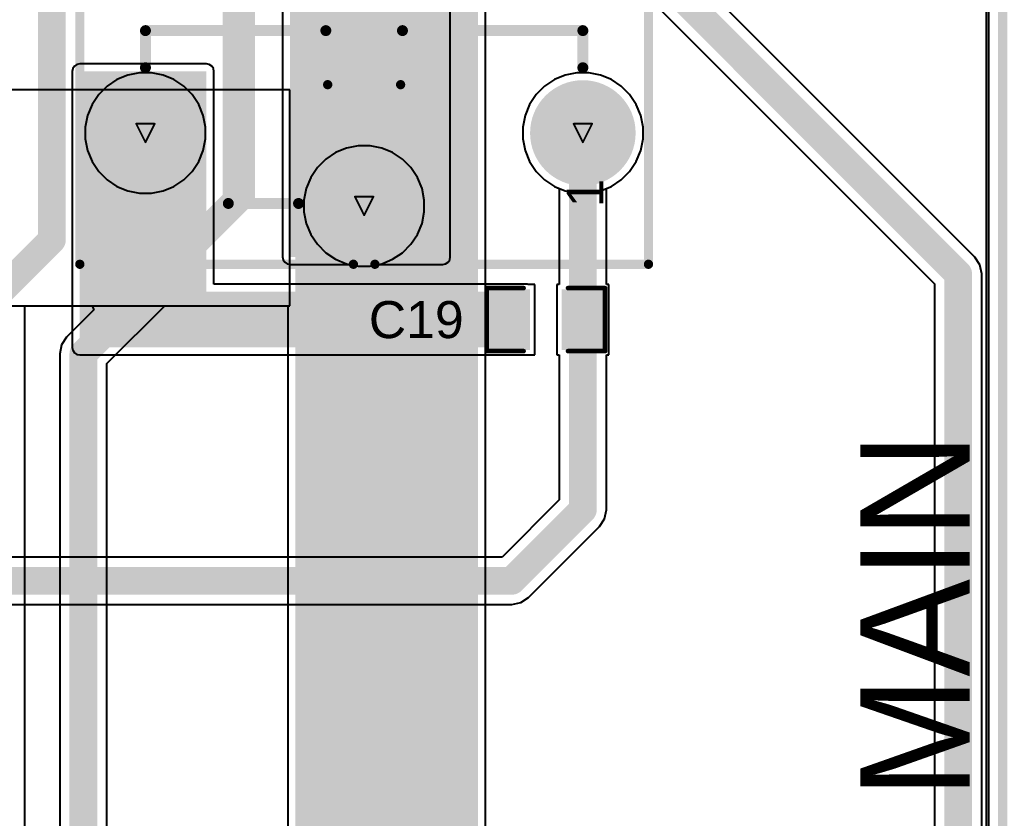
# Model space of a CAD drawing. Header units: inches. Extents: x -7 to 5163, y -3 to 5149.
# Drawn here: x 170.04 to 197.13, y 113.91 to 135.81 of the extents above; entities that cross this region are included whole.
import ezdxf

# ---------------------------------------------------------------- set-up
doc = ezdxf.new("R2010")
doc.units = ezdxf.units.IN
for name, color, linetype in [('Board Outline', 216, 'Continuous'), ('Bottom Layer', 5, 'Continuous'), ('Bottom Solder', 6, 'Continuous'), ('Drill Drawing', 1, 'Continuous'), ('GND', 76, 'Continuous'), ('Multi-Layer', 9, 'Continuous'), ('Pad Holes', 156, 'Continuous'), ('PWR', 16, 'Continuous'), ('Top Layer', 1, 'Continuous'), ('Top Overlay', 2, 'Continuous'), ('Top Paste', 8, 'Continuous'), ('Top Solder', 216, 'Continuous')]:
    doc.layers.add(name, color=color, linetype=linetype)
doc.styles.add('Arial', font='', dxfattribs={"height": 0.2})
doc.styles.add('High Tower Text', font='', dxfattribs={"height": 0.2})
doc.styles.get('Arial').set_extended_font_data('Arial')
doc.styles.get('High Tower Text').set_extended_font_data('High Tower Text')

# ---------------------------------------------------------------- blocks, each defined once
blk = doc.blocks.new('SRD_05VDC_SL_C_10')
at = {"layer": 'Bottom Layer'}
h = blk.add_hatch(color=5, dxfattribs=at)
edge = h.paths.add_edge_path()
edge.add_arc((-5.1, 6), 1.397, 0, 360)
h = blk.add_hatch(color=5, dxfattribs=at)
edge = h.paths.add_edge_path()
edge.add_arc((7.1, 5.999), 1.397, 0, 360)
h = blk.add_hatch(color=5, dxfattribs=at)
edge = h.paths.add_edge_path()
edge.add_arc((-7.1, 0), 1.397, 0, 360)
h = blk.add_hatch(color=5, dxfattribs=at)
edge = h.paths.add_edge_path()
edge.add_arc((-5.1, -6), 1.397, 0, 360)
h = blk.add_hatch(color=5, dxfattribs=at)
edge = h.paths.add_edge_path()
edge.add_arc((7.1, -5.999), 1.397, 0, 360)
at = {"layer": 'Bottom Solder'}
h = blk.add_hatch(color=6, dxfattribs=at)
edge = h.paths.add_edge_path()
edge.add_arc((-5.1, 6), 1.448, 0, 360)
h = blk.add_hatch(color=6, dxfattribs=at)
edge = h.paths.add_edge_path()
edge.add_arc((7.1, 5.999), 1.448, 0, 360)
h = blk.add_hatch(color=6, dxfattribs=at)
edge = h.paths.add_edge_path()
edge.add_arc((-7.1, 0), 1.448, 0, 360)
h = blk.add_hatch(color=6, dxfattribs=at)
edge = h.paths.add_edge_path()
edge.add_arc((-5.1, -6), 1.448, 0, 360)
h = blk.add_hatch(color=6, dxfattribs=at)
edge = h.paths.add_edge_path()
edge.add_arc((7.1, -5.999), 1.448, 0, 360)
at = {"layer": 'GND'}
h = blk.add_hatch(color=76, dxfattribs=at)
edge = h.paths.add_edge_path()
edge.add_arc((-5.1, 6), 1.397, 0, 360)
h = blk.add_hatch(color=76, dxfattribs=at)
edge = h.paths.add_edge_path()
edge.add_arc((7.1, 5.999), 1.397, 0, 360)
h = blk.add_hatch(color=76, dxfattribs=at)
edge = h.paths.add_edge_path()
edge.add_arc((-7.1, 0), 1.397, 0, 360)
h = blk.add_hatch(color=76, dxfattribs=at)
edge = h.paths.add_edge_path()
edge.add_arc((-5.1, -6), 1.397, 0, 360)
h = blk.add_hatch(color=76, dxfattribs=at)
edge = h.paths.add_edge_path()
edge.add_arc((7.1, -5.999), 1.397, 0, 360)
at = {"layer": 'Multi-Layer'}
h = blk.add_hatch(color=9, dxfattribs=at)
edge = h.paths.add_edge_path()
edge.add_arc((-5.1, 6), 1.397, 0, 360)
h = blk.add_hatch(color=9, dxfattribs=at)
edge = h.paths.add_edge_path()
edge.add_arc((7.1, 5.999), 1.397, 0, 360)
h = blk.add_hatch(color=9, dxfattribs=at)
edge = h.paths.add_edge_path()
edge.add_arc((-7.1, 0), 1.397, 0, 360)
h = blk.add_hatch(color=9, dxfattribs=at)
edge = h.paths.add_edge_path()
edge.add_arc((-5.1, -6), 1.397, 0, 360)
h = blk.add_hatch(color=9, dxfattribs=at)
edge = h.paths.add_edge_path()
edge.add_arc((7.1, -5.999), 1.397, 0, 360)
at = {"layer": 'Pad Holes'}
h = blk.add_hatch(color=7, dxfattribs=at)
edge = h.paths.add_edge_path()
edge.add_arc((-5.1, 6), 0.762, 0, 360)
h = blk.add_hatch(color=7, dxfattribs=at)
edge = h.paths.add_edge_path()
edge.add_arc((7.1, 5.999), 0.762, 0, 360)
h = blk.add_hatch(color=7, dxfattribs=at)
edge = h.paths.add_edge_path()
edge.add_arc((-7.1, 0), 0.762, 0, 360)
h = blk.add_hatch(color=7, dxfattribs=at)
edge = h.paths.add_edge_path()
edge.add_arc((-5.1, -6), 0.762, 0, 360)
h = blk.add_hatch(color=7, dxfattribs=at)
edge = h.paths.add_edge_path()
edge.add_arc((7.1, -5.999), 0.762, 0, 360)
at = {"layer": 'PWR'}
h = blk.add_hatch(color=16, dxfattribs=at)
edge = h.paths.add_edge_path()
edge.add_arc((-5.1, 6), 1.397, 0, 360)
h = blk.add_hatch(color=16, dxfattribs=at)
edge = h.paths.add_edge_path()
edge.add_arc((7.1, 5.999), 1.397, 0, 360)
h = blk.add_hatch(color=16, dxfattribs=at)
edge = h.paths.add_edge_path()
edge.add_arc((-7.1, 0), 1.397, 0, 360)
h = blk.add_hatch(color=16, dxfattribs=at)
edge = h.paths.add_edge_path()
edge.add_arc((-5.1, -6), 1.397, 0, 360)
h = blk.add_hatch(color=16, dxfattribs=at)
edge = h.paths.add_edge_path()
edge.add_arc((7.1, -5.999), 1.397, 0, 360)
at = {"layer": 'Top Layer'}
h = blk.add_hatch(color=1, dxfattribs=at)
edge = h.paths.add_edge_path()
edge.add_arc((-5.1, 6), 1.397, 0, 360)
h = blk.add_hatch(color=1, dxfattribs=at)
edge = h.paths.add_edge_path()
edge.add_arc((7.1, 5.999), 1.397, 0, 360)
h = blk.add_hatch(color=1, dxfattribs=at)
edge = h.paths.add_edge_path()
edge.add_arc((-7.1, 0), 1.397, 0, 360)
h = blk.add_hatch(color=1, dxfattribs=at)
edge = h.paths.add_edge_path()
edge.add_arc((-5.1, -6), 1.397, 0, 360)
h = blk.add_hatch(color=1, dxfattribs=at)
edge = h.paths.add_edge_path()
edge.add_arc((7.1, -5.999), 1.397, 0, 360)
at = {"layer": 'Top Solder'}
h = blk.add_hatch(color=216, dxfattribs=at)
edge = h.paths.add_edge_path()
edge.add_arc((-5.1, 6), 1.448, 0, 360)
h = blk.add_hatch(color=216, dxfattribs=at)
edge = h.paths.add_edge_path()
edge.add_arc((7.1, 5.999), 1.448, 0, 360)
h = blk.add_hatch(color=216, dxfattribs=at)
edge = h.paths.add_edge_path()
edge.add_arc((-7.1, 0), 1.448, 0, 360)
h = blk.add_hatch(color=216, dxfattribs=at)
edge = h.paths.add_edge_path()
edge.add_arc((-5.1, -6), 1.448, 0, 360)
h = blk.add_hatch(color=216, dxfattribs=at)
edge = h.paths.add_edge_path()
edge.add_arc((7.1, -5.999), 1.448, 0, 360)
at = {"layer": 'Top Overlay'}
for points in [[(-8.699, 7.8, 0.254, 0.254, 0), (-8.699, 0.295, 0.254, 0.254, 0)], [(-8.699, 7.8, 0.254, 0.254, 0), (10.501, 7.8, 0.254, 0.254, 0)], [(10.501, 7.8, 0.254, 0.254, 0), (10.501, -7.8, 0.254, 0.254, 0)], [(-3.31, 6, 0.3, 0.3, 0), (-2.292, 6, 0.3, 0.3, 0)], [(-2.292, 6, 0.3, 0.3, 0), (-2.292, 1.051, 0.3, 0.3, 0)], [(7.099, 4.247, 0.254, 0.254, 0), (7.099, 2.019, 0.254, 0.254, 0)], [(-7.032, 3.727, 0.3, 0.3, 0), (1.604, 3.727, 0.3, 0.3, 0)], [(-7.032, 3.727, 0.3, 0.3, 0), (-7.032, 1.8, 0.3, 0.3, 0)], [(1.604, 3.727, 0.3, 0.3, 0), (1.604, 0.727, 0.3, 0.3, 0)], [(7.801, 2.309, 0.3, 0.3, 0), (6.15, 0.701, 0.3, 0.3, 0)], [(-3.775, 1, 0.254, 0.254, 0), (-3.775, -1, 0.254, 0.254, 0)], [(-3.775, 1, 0.254, 0.254, 0), (-0.775, 1, 0.254, 0.254, 0)], [(-0.775, 1, 0.254, 0.254, 0), (-0.775, -1, 0.254, 0.254, 0)], [(1.604, 0.727, 0.3, 0.3, 0), (1.628, 0.703, 0.3, 0.3, 0)], [(1.628, 0.703, 0.3, 0.3, 0), (5.644, 0.703, 0.3, 0.3, 0)], [(5.644, 0.703, 0.3, 0.3, 0), (6.152, 0.703, 0.3, 0.3, 0)], [(-8.699, -0.295, 0.254, 0.254, 0), (-8.699, -7.8, 0.254, 0.254, 0)], [(7.168, -0.312, 0.3, 0.3, 0), (7.168, -4.257, 0.3, 0.3, 0)], [(-3.775, -1, 0.254, 0.254, 0), (-0.775, -1, 0.254, 0.254, 0)], [(-2.292, -1.051, 0.3, 0.3, 0), (-2.292, -6, 0.3, 0.3, 0)], [(-2.292, -6, 0.3, 0.3, 0), (-3.31, -6, 0.3, 0.3, 0)], [(-8.699, -7.8, 0.254, 0.254, 0), (10.501, -7.8, 0.254, 0.254, 0)]]:
    blk.add_lwpolyline(points, format="xyseb", dxfattribs=at)
for points in [[(-8.763, 7.8, 0.127, 0.127, 1), (-8.636, 7.8, 0.127, 0.127, 1)], [(-8.763, 7.8, 0.127, 0.127, 1), (-8.636, 7.8, 0.127, 0.127, 1)], [(10.437, 7.8, 0.127, 0.127, 1), (10.564, 7.8, 0.127, 0.127, 1)], [(10.437, 7.8, 0.127, 0.127, 1), (10.564, 7.8, 0.127, 0.127, 1)], [(-3.385, 6, 0.15, 0.15, 1), (-3.235, 6, 0.15, 0.15, 1)], [(-2.367, 6, 0.15, 0.15, 1), (-2.217, 6, 0.15, 0.15, 1)], [(-2.367, 6, 0.15, 0.15, 1), (-2.217, 6, 0.15, 0.15, 1)], [(7.036, 4.247, 0.127, 0.127, 1), (7.163, 4.247, 0.127, 0.127, 1)], [(-7.107, 3.727, 0.15, 0.15, 1), (-6.957, 3.727, 0.15, 0.15, 1)], [(-7.107, 3.727, 0.15, 0.15, 1), (-6.957, 3.727, 0.15, 0.15, 1)], [(1.529, 3.727, 0.15, 0.15, 1), (1.679, 3.727, 0.15, 0.15, 1)], [(1.529, 3.727, 0.15, 0.15, 1), (1.679, 3.727, 0.15, 0.15, 1)], [(7.726, 2.309, 0.15, 0.15, 1), (7.876, 2.309, 0.15, 0.15, 1)], [(-7.107, 1.8, 0.15, 0.15, 1), (-6.957, 1.8, 0.15, 0.15, 1)], [(7.036, 2.019, 0.127, 0.127, 1), (7.163, 2.019, 0.127, 0.127, 1)], [(-3.838, 1, 0.127, 0.127, 1), (-3.711, 1, 0.127, 0.127, 1)], [(-3.838, 1, 0.127, 0.127, 1), (-3.711, 1, 0.127, 0.127, 1)], [(-2.367, 1.051, 0.15, 0.15, 1), (-2.217, 1.051, 0.15, 0.15, 1)], [(-0.838, 1, 0.127, 0.127, 1), (-0.711, 1, 0.127, 0.127, 1)], [(-0.838, 1, 0.127, 0.127, 1), (-0.711, 1, 0.127, 0.127, 1)], [(1.529, 0.727, 0.15, 0.15, 1), (1.679, 0.727, 0.15, 0.15, 1)], [(1.529, 0.727, 0.15, 0.15, 1), (1.679, 0.727, 0.15, 0.15, 1)], [(1.553, 0.703, 0.15, 0.15, 1), (1.703, 0.703, 0.15, 0.15, 1)], [(1.553, 0.703, 0.15, 0.15, 1), (1.703, 0.703, 0.15, 0.15, 1)], [(5.569, 0.703, 0.15, 0.15, 1), (5.719, 0.703, 0.15, 0.15, 1)], [(5.569, 0.703, 0.15, 0.15, 1), (5.719, 0.703, 0.15, 0.15, 1)], [(6.075, 0.701, 0.15, 0.15, 1), (6.225, 0.701, 0.15, 0.15, 1)], [(6.077, 0.703, 0.15, 0.15, 1), (6.227, 0.703, 0.15, 0.15, 1)], [(-8.763, 0.295, 0.127, 0.127, 1), (-8.636, 0.295, 0.127, 0.127, 1)], [(-8.763, -0.295, 0.127, 0.127, 1), (-8.636, -0.295, 0.127, 0.127, 1)], [(7.093, -0.312, 0.15, 0.15, 1), (7.243, -0.312, 0.15, 0.15, 1)], [(-3.838, -1, 0.127, 0.127, 1), (-3.711, -1, 0.127, 0.127, 1)], [(-3.838, -1, 0.127, 0.127, 1), (-3.711, -1, 0.127, 0.127, 1)], [(-2.367, -1.051, 0.15, 0.15, 1), (-2.217, -1.051, 0.15, 0.15, 1)], [(-0.838, -1, 0.127, 0.127, 1), (-0.711, -1, 0.127, 0.127, 1)], [(-0.838, -1, 0.127, 0.127, 1), (-0.711, -1, 0.127, 0.127, 1)], [(7.093, -4.257, 0.15, 0.15, 1), (7.243, -4.257, 0.15, 0.15, 1)], [(-3.385, -6, 0.15, 0.15, 1), (-3.235, -6, 0.15, 0.15, 1)], [(-2.367, -6, 0.15, 0.15, 1), (-2.217, -6, 0.15, 0.15, 1)], [(-2.367, -6, 0.15, 0.15, 1), (-2.217, -6, 0.15, 0.15, 1)], [(-8.763, -7.8, 0.127, 0.127, 1), (-8.636, -7.8, 0.127, 0.127, 1)], [(-8.763, -7.8, 0.127, 0.127, 1), (-8.636, -7.8, 0.127, 0.127, 1)], [(10.437, -7.8, 0.127, 0.127, 1), (10.564, -7.8, 0.127, 0.127, 1)], [(10.438, -7.8, 0.127, 0.127, 1), (10.565, -7.8, 0.127, 0.127, 1)]]:
    blk.add_lwpolyline(points, format="xyseb", close=True, dxfattribs=at)
at = {"layer": 'Top Overlay', "style": 'Arial'}
blk.add_text('1', height=1, dxfattribs=at).set_placement((-7.132, -6.559))
blk = doc.blocks.new('C___0805_74')
at = {"layer": 'Top Layer'}
for points in [[(-1.524, 0.762), (-0.508, 0.762), (-0.508, -0.762), (-1.524, -0.762)], [(0.508, 0.762), (1.524, 0.762), (1.524, -0.762), (0.508, -0.762)]]:
    blk.add_hatch(color=1, dxfattribs=at).paths.add_polyline_path(points)
at = {"layer": 'Top Paste'}
for points in [[(-1.524, 0.762), (-0.508, 0.762), (-0.508, -0.762), (-1.524, -0.762)], [(0.508, 0.762), (1.524, 0.762), (1.524, -0.762), (0.508, -0.762)]]:
    blk.add_hatch(color=8, dxfattribs=at).paths.add_polyline_path(points)
at = {"layer": 'Top Solder'}
for points in [[(-1.594, 0.832), (-0.438, 0.832), (-0.438, -0.832), (-1.594, -0.832)], [(0.438, 0.832), (1.594, 0.832), (1.594, -0.832), (0.438, -0.832)]]:
    blk.add_hatch(color=216, dxfattribs=at).paths.add_polyline_path(points)
at = {"layer": 'Top Overlay'}
for points in [[(-1.626, 0.864, 0.127, 0.127, 0), (-1.626, -0.864, 0.127, 0.127, 0)], [(-0.61, 0.864, 0.127, 0.127, 0), (-1.626, 0.864, 0.127, 0.127, 0)], [(1.626, 0.864, 0.127, 0.127, 0), (0.61, 0.864, 0.127, 0.127, 0)], [(1.626, 0.864, 0.127, 0.127, 0), (1.626, -0.864, 0.127, 0.127, 0)], [(-0.61, -0.864, 0.127, 0.127, 0), (-1.626, -0.864, 0.127, 0.127, 0)], [(1.626, -0.864, 0.127, 0.127, 0), (0.61, -0.864, 0.127, 0.127, 0)]]:
    blk.add_lwpolyline(points, format="xyseb", dxfattribs=at)
for points in [[(-1.657, 0.864, 0.0635, 0.0635, 1), (-1.594, 0.864, 0.0635, 0.0635, 1)], [(-1.657, 0.864, 0.0635, 0.0635, 1), (-1.594, 0.864, 0.0635, 0.0635, 1)], [(-0.641, 0.864, 0.0635, 0.0635, 1), (-0.578, 0.864, 0.0635, 0.0635, 1)], [(0.578, 0.864, 0.0635, 0.0635, 1), (0.641, 0.864, 0.0635, 0.0635, 1)], [(1.594, 0.864, 0.0635, 0.0635, 1), (1.657, 0.864, 0.0635, 0.0635, 1)], [(1.594, 0.864, 0.0635, 0.0635, 1), (1.657, 0.864, 0.0635, 0.0635, 1)], [(-1.657, -0.864, 0.0635, 0.0635, 1), (-1.594, -0.864, 0.0635, 0.0635, 1)], [(-1.657, -0.864, 0.0635, 0.0635, 1), (-1.594, -0.864, 0.0635, 0.0635, 1)], [(-0.641, -0.864, 0.0635, 0.0635, 1), (-0.578, -0.864, 0.0635, 0.0635, 1)], [(0.578, -0.864, 0.0635, 0.0635, 1), (0.641, -0.864, 0.0635, 0.0635, 1)], [(1.594, -0.864, 0.0635, 0.0635, 1), (1.657, -0.864, 0.0635, 0.0635, 1)], [(1.594, -0.864, 0.0635, 0.0635, 1), (1.657, -0.864, 0.0635, 0.0635, 1)]]:
    blk.add_lwpolyline(points, format="xyseb", close=True, dxfattribs=at)

msp = doc.modelspace()

# ---------------------------------------------------------------- hatches: boundary and pattern name
at = {"layer": 'Bottom Layer'}
msp.add_hatch(color=5, dxfattribs=at).paths.add_polyline_path([(177.6, 61.087), (182.608, 61.087), (182.608, 155.092), (177.6, 155.092)])
at = {"layer": 'Top Layer'}
for points in [[(177.45, 129.304), (181.641, 129.304), (181.641, 155.076), (177.45, 155.076)], [(171.683, 126.822), (175.157, 126.822), (175.157, 134.391), (171.683, 134.391)], [(171.683, 126.822), (183.96, 126.822), (183.96, 128.346), (171.683, 128.346)]]:
    msp.add_hatch(color=1, dxfattribs=at).paths.add_polyline_path(points)

# ---------------------------------------------------------------- linework, layer by layer
at = {"layer": 'Board Outline'}
msp.add_lwpolyline([(197, 1.629, 0.254, 0.254, 0), (197, 152.622, 0.254, 0.254, 0)], format="xyseb", dxfattribs=at)
at = {"layer": 'Bottom Layer'}
for p, q in [((196.612, 152.622), (196.612, 1.629)), ((182.815, 71.738), (182.815, 142.76)), ((184.702, 134.164), (184.432, 133.984)), ((185.003, 134.289), (184.702, 134.164)), ((185.322, 134.352), (185.003, 134.289)), ((185.647, 134.352), (185.322, 134.352)), ((185.966, 134.289), (185.647, 134.352)), ((186.266, 134.164), (185.966, 134.289)), ((186.537, 133.984), (186.266, 134.164)), ((177.444, 133.883), (164.846, 133.883)), ((177.444, 127.965), (177.444, 133.883)), ((184.432, 133.984), (184.202, 133.754)), ((186.767, 133.754), (186.537, 133.984)), ((184.202, 133.754), (184.021, 133.483)), ((186.947, 133.483), (186.767, 133.754)), ((184.021, 133.483), (183.897, 133.183)), ((187.072, 133.183), (186.947, 133.483)), ((183.897, 133.183), (183.833, 132.864)), ((187.135, 132.864), (187.072, 133.183)), ((183.833, 132.864), (183.833, 132.539)), ((187.135, 132.539), (187.135, 132.864)), ((183.833, 132.539), (183.897, 132.22)), ((187.072, 132.22), (187.135, 132.539)), ((183.897, 132.22), (184.021, 131.919)), ((186.947, 131.919), (187.072, 132.22)), ((184.021, 131.919), (184.202, 131.649)), ((186.767, 131.649), (186.947, 131.919)), ((184.202, 131.649), (184.432, 131.419)), ((184.432, 131.419), (184.702, 131.238)), ((186.266, 131.238), (186.537, 131.419)), ((186.537, 131.419), (186.767, 131.649)), ((184.702, 131.238), (185.003, 131.114)), ((185.966, 131.114), (186.266, 131.238)), ((185.003, 131.114), (185.322, 131.05)), ((185.322, 131.05), (185.647, 131.05)), ((185.647, 131.05), (185.966, 131.114)), ((164.846, 127.965), (177.444, 127.965)), ((170.173, 19.919), (170.173, 127.965)), ((170.173, 127.965), (172.019, 127.965)), ((172.019, 127.965), (172.068, 127.848)), ((172.428, 126.376), (174.017, 127.965)), ((174.017, 127.965), (177.392, 127.965)), ((177.392, 127.965), (177.392, 64.919)), ((172.068, 127.848), (171.322, 127.102)), ((171.322, 127.102), (171.182, 126.892)), ((171.182, 126.892), (171.133, 126.644)), ((171.133, 126.644), (171.133, 19.195)), ((172.428, 50.446), (172.428, 126.376))]:
    msp.add_line(p, q, dxfattribs=at)
for points in [[(170.917, 129.769, 0.762, 0.762, 0), (170.917, 137.6, 0.762, 0.762, 0)], [(176.108, 130.972, 0.762, 0.762, 0), (176.108, 136.669, 0.762, 0.762, 0)], [(171.78, 126.644, 0.762, 0.762, 0), (176.108, 130.972, 0.762, 0.762, 0)], [(169.525, 128.378, 0.762, 0.762, 0), (170.917, 129.769, 0.762, 0.762, 0)], [(171.78, 18.927, 0.762, 0.762, 0), (171.78, 126.644, 0.762, 0.762, 0)]]:
    msp.add_lwpolyline(points, format="xyseb", dxfattribs=at)
for points in [[(175.917, 130.972, 0.381, 0.381, 1), (176.298, 130.972, 0.381, 0.381, 1)], [(175.917, 130.972, 0.381, 0.381, 1), (176.298, 130.972, 0.381, 0.381, 1)], [(170.726, 129.769, 0.381, 0.381, 1), (171.107, 129.769, 0.381, 0.381, 1)], [(170.726, 129.769, 0.381, 0.381, 1), (171.107, 129.769, 0.381, 0.381, 1)], [(171.59, 126.644, 0.381, 0.381, 1), (171.971, 126.644, 0.381, 0.381, 1)], [(171.59, 126.644, 0.381, 0.381, 1), (171.971, 126.644, 0.381, 0.381, 1)]]:
    msp.add_lwpolyline(points, format="xyseb", close=True, dxfattribs=at)
at = {"layer": 'Drill Drawing'}
for points in [[(173.23, 132.955, 0.0508, 0.0508, 0), (173.738, 132.955, 0.0508, 0.0508, 0)], [(173.23, 132.955, 0.0508, 0.0508, 0), (173.484, 132.447, 0.0508, 0.0508, 0)], [(173.484, 132.447, 0.0508, 0.0508, 0), (173.738, 132.955, 0.0508, 0.0508, 0)], [(185.23, 132.955, 0.0508, 0.0508, 0), (185.738, 132.955, 0.0508, 0.0508, 0)], [(185.23, 132.955, 0.0508, 0.0508, 0), (185.484, 132.447, 0.0508, 0.0508, 0)], [(185.484, 132.447, 0.0508, 0.0508, 0), (185.738, 132.955, 0.0508, 0.0508, 0)], [(179.23, 130.955, 0.0508, 0.0508, 0), (179.738, 130.955, 0.0508, 0.0508, 0)], [(179.23, 130.955, 0.0508, 0.0508, 0), (179.484, 130.447, 0.0508, 0.0508, 0)], [(179.484, 130.447, 0.0508, 0.0508, 0), (179.738, 130.955, 0.0508, 0.0508, 0)]]:
    msp.add_lwpolyline(points, format="xyseb", dxfattribs=at)
for points in [[(173.218, 132.955, 0.0254, 0.0254, 1), (173.243, 132.955, 0.0254, 0.0254, 1)], [(173.218, 132.955, 0.0254, 0.0254, 1), (173.243, 132.955, 0.0254, 0.0254, 1)], [(173.726, 132.955, 0.0254, 0.0254, 1), (173.751, 132.955, 0.0254, 0.0254, 1)], [(173.726, 132.955, 0.0254, 0.0254, 1), (173.751, 132.955, 0.0254, 0.0254, 1)], [(185.218, 132.955, 0.0254, 0.0254, 1), (185.243, 132.955, 0.0254, 0.0254, 1)], [(185.218, 132.955, 0.0254, 0.0254, 1), (185.243, 132.955, 0.0254, 0.0254, 1)], [(185.726, 132.955, 0.0254, 0.0254, 1), (185.751, 132.955, 0.0254, 0.0254, 1)], [(185.726, 132.955, 0.0254, 0.0254, 1), (185.751, 132.955, 0.0254, 0.0254, 1)], [(173.472, 132.447, 0.0254, 0.0254, 1), (173.497, 132.447, 0.0254, 0.0254, 1)], [(173.472, 132.447, 0.0254, 0.0254, 1), (173.497, 132.447, 0.0254, 0.0254, 1)], [(185.472, 132.447, 0.0254, 0.0254, 1), (185.497, 132.447, 0.0254, 0.0254, 1)], [(185.472, 132.447, 0.0254, 0.0254, 1), (185.497, 132.447, 0.0254, 0.0254, 1)], [(179.218, 130.955, 0.0254, 0.0254, 1), (179.243, 130.955, 0.0254, 0.0254, 1)], [(179.218, 130.955, 0.0254, 0.0254, 1), (179.243, 130.955, 0.0254, 0.0254, 1)], [(179.726, 130.955, 0.0254, 0.0254, 1), (179.751, 130.955, 0.0254, 0.0254, 1)], [(179.726, 130.955, 0.0254, 0.0254, 1), (179.751, 130.955, 0.0254, 0.0254, 1)], [(179.472, 130.447, 0.0254, 0.0254, 1), (179.497, 130.447, 0.0254, 0.0254, 1)], [(179.472, 130.447, 0.0254, 0.0254, 1), (179.497, 130.447, 0.0254, 0.0254, 1)]]:
    msp.add_lwpolyline(points, format="xyseb", close=True, dxfattribs=at)
at = {"layer": 'GND'}
for p, q in [((196.612, 152.622), (196.612, 1.629)), ((172.702, 134.164), (172.432, 133.984)), ((173.003, 134.289), (172.702, 134.164)), ((173.322, 134.352), (173.003, 134.289)), ((173.647, 134.352), (173.322, 134.352)), ((173.966, 134.289), (173.647, 134.352)), ((174.266, 134.164), (173.966, 134.289)), ((174.537, 133.984), (174.266, 134.164)), ((184.702, 134.164), (184.432, 133.984)), ((185.003, 134.289), (184.702, 134.164)), ((185.322, 134.352), (185.003, 134.289)), ((185.647, 134.352), (185.322, 134.352)), ((185.966, 134.289), (185.647, 134.352)), ((186.266, 134.164), (185.966, 134.289)), ((186.537, 133.984), (186.266, 134.164)), ((172.432, 133.984), (172.202, 133.754)), ((174.767, 133.754), (174.537, 133.984)), ((184.432, 133.984), (184.202, 133.754)), ((186.767, 133.754), (186.537, 133.984)), ((172.202, 133.754), (172.021, 133.483)), ((174.947, 133.483), (174.767, 133.754)), ((184.202, 133.754), (184.021, 133.483)), ((186.947, 133.483), (186.767, 133.754)), ((172.021, 133.483), (171.897, 133.183)), ((175.072, 133.183), (174.947, 133.483)), ((184.021, 133.483), (183.897, 133.183)), ((187.072, 133.183), (186.947, 133.483)), ((171.897, 133.183), (171.833, 132.864)), ((175.135, 132.864), (175.072, 133.183)), ((183.897, 133.183), (183.833, 132.864)), ((187.135, 132.864), (187.072, 133.183)), ((171.833, 132.864), (171.833, 132.539)), ((175.135, 132.539), (175.135, 132.864)), ((183.833, 132.864), (183.833, 132.539)), ((187.135, 132.539), (187.135, 132.864)), ((171.833, 132.539), (171.897, 132.22)), ((175.072, 132.22), (175.135, 132.539)), ((183.833, 132.539), (183.897, 132.22)), ((187.072, 132.22), (187.135, 132.539)), ((171.897, 132.22), (172.021, 131.919)), ((174.947, 131.919), (175.072, 132.22)), ((179.003, 132.289), (178.702, 132.164)), ((179.322, 132.352), (179.003, 132.289)), ((179.647, 132.352), (179.322, 132.352)), ((179.966, 132.289), (179.647, 132.352)), ((180.266, 132.164), (179.966, 132.289)), ((183.897, 132.22), (184.021, 131.919)), ((186.947, 131.919), (187.072, 132.22)), ((178.432, 131.984), (178.202, 131.754)), ((178.702, 132.164), (178.432, 131.984)), ((180.537, 131.984), (180.266, 132.164)), ((180.767, 131.754), (180.537, 131.984)), ((172.021, 131.919), (172.202, 131.649)), ((174.767, 131.649), (174.947, 131.919)), ((178.202, 131.754), (178.021, 131.483)), ((180.947, 131.483), (180.767, 131.754)), ((184.021, 131.919), (184.202, 131.649)), ((186.767, 131.649), (186.947, 131.919)), ((172.202, 131.649), (172.432, 131.419)), ((172.432, 131.419), (172.702, 131.238)), ((174.266, 131.238), (174.537, 131.419)), ((174.537, 131.419), (174.767, 131.649)), ((178.021, 131.483), (177.897, 131.183)), ((181.072, 131.183), (180.947, 131.483)), ((184.202, 131.649), (184.432, 131.419)), ((184.432, 131.419), (184.702, 131.238)), ((186.266, 131.238), (186.537, 131.419)), ((186.537, 131.419), (186.767, 131.649)), ((172.702, 131.238), (173.003, 131.114)), ((173.966, 131.114), (174.266, 131.238)), ((177.897, 131.183), (177.833, 130.864)), ((181.135, 130.864), (181.072, 131.183)), ((184.702, 131.238), (185.003, 131.114)), ((185.966, 131.114), (186.266, 131.238)), ((173.003, 131.114), (173.322, 131.05)), ((173.322, 131.05), (173.647, 131.05)), ((173.647, 131.05), (173.966, 131.114)), ((177.833, 130.864), (177.833, 130.539)), ((181.135, 130.539), (181.135, 130.864)), ((185.003, 131.114), (185.322, 131.05)), ((185.322, 131.05), (185.647, 131.05)), ((185.647, 131.05), (185.966, 131.114)), ((177.833, 130.539), (177.897, 130.22)), ((181.072, 130.22), (181.135, 130.539)), ((177.897, 130.22), (178.021, 129.919)), ((180.947, 129.919), (181.072, 130.22)), ((178.021, 129.919), (178.202, 129.649)), ((180.767, 129.649), (180.947, 129.919)), ((178.202, 129.649), (178.432, 129.419)), ((180.537, 129.419), (180.767, 129.649)), ((178.432, 129.419), (178.702, 129.238)), ((178.702, 129.238), (179.003, 129.114)), ((179.966, 129.114), (180.266, 129.238)), ((180.266, 129.238), (180.537, 129.419)), ((179.003, 129.114), (179.322, 129.05)), ((179.322, 129.05), (179.647, 129.05)), ((179.647, 129.05), (179.966, 129.114))]:
    msp.add_line(p, q, dxfattribs=at)
at = {"layer": 'PWR'}
for p, q in [((196.545, 140.627), (196.545, 1.769)), ((184.702, 134.164), (184.432, 133.984)), ((185.003, 134.289), (184.702, 134.164)), ((185.322, 134.352), (185.003, 134.289)), ((185.647, 134.352), (185.322, 134.352)), ((185.966, 134.289), (185.647, 134.352)), ((186.266, 134.164), (185.966, 134.289)), ((186.537, 133.984), (186.266, 134.164)), ((184.432, 133.984), (184.202, 133.754)), ((186.767, 133.754), (186.537, 133.984)), ((184.202, 133.754), (184.021, 133.483)), ((186.947, 133.483), (186.767, 133.754)), ((184.021, 133.483), (183.897, 133.183)), ((187.072, 133.183), (186.947, 133.483)), ((183.897, 133.183), (183.833, 132.864)), ((187.135, 132.864), (187.072, 133.183)), ((183.833, 132.864), (183.833, 132.539)), ((187.135, 132.539), (187.135, 132.864)), ((183.833, 132.539), (183.897, 132.22)), ((187.072, 132.22), (187.135, 132.539)), ((179.003, 132.289), (178.702, 132.164)), ((179.322, 132.352), (179.003, 132.289)), ((179.647, 132.352), (179.322, 132.352)), ((179.966, 132.289), (179.647, 132.352)), ((180.266, 132.164), (179.966, 132.289)), ((183.897, 132.22), (184.021, 131.919)), ((186.947, 131.919), (187.072, 132.22)), ((178.432, 131.984), (178.202, 131.754)), ((178.702, 132.164), (178.432, 131.984)), ((180.537, 131.984), (180.266, 132.164)), ((180.767, 131.754), (180.537, 131.984)), ((178.202, 131.754), (178.021, 131.483)), ((180.947, 131.483), (180.767, 131.754)), ((184.021, 131.919), (184.202, 131.649)), ((186.767, 131.649), (186.947, 131.919)), ((178.021, 131.483), (177.897, 131.183)), ((181.072, 131.183), (180.947, 131.483)), ((184.202, 131.649), (184.432, 131.419)), ((184.432, 131.419), (184.702, 131.238)), ((186.266, 131.238), (186.537, 131.419)), ((186.537, 131.419), (186.767, 131.649)), ((177.897, 131.183), (177.833, 130.864)), ((181.135, 130.864), (181.072, 131.183)), ((184.702, 131.238), (185.003, 131.114)), ((185.966, 131.114), (186.266, 131.238)), ((177.833, 130.864), (177.833, 130.539)), ((181.135, 130.539), (181.135, 130.864)), ((185.003, 131.114), (185.322, 131.05)), ((185.322, 131.05), (185.647, 131.05)), ((185.647, 131.05), (185.966, 131.114)), ((177.833, 130.539), (177.897, 130.22)), ((181.072, 130.22), (181.135, 130.539)), ((177.897, 130.22), (178.021, 129.919)), ((180.947, 129.919), (181.072, 130.22)), ((178.021, 129.919), (178.202, 129.649)), ((180.767, 129.649), (180.947, 129.919)), ((178.202, 129.649), (178.432, 129.419)), ((180.537, 129.419), (180.767, 129.649)), ((178.432, 129.419), (178.702, 129.238)), ((178.702, 129.238), (179.003, 129.114)), ((179.966, 129.114), (180.266, 129.238)), ((180.266, 129.238), (180.537, 129.419)), ((179.003, 129.114), (179.322, 129.05)), ((179.322, 129.05), (179.647, 129.05)), ((179.647, 129.05), (179.966, 129.114))]:
    msp.add_line(p, q, dxfattribs=at)
at = {"layer": 'Top Layer'}
for p, q in [((177.243, 155.076), (177.243, 129.304)), ((181.848, 129.304), (181.848, 155.076)), ((196.612, 143.706), (196.612, 1.629)), ((196.238, 129.294), (186.131, 139.401)), ((185.026, 138.675), (195.133, 128.568)), ((171.492, 134.471), (171.476, 134.391)), ((171.476, 134.391), (171.476, 128.346)), ((171.537, 134.538), (171.492, 134.471)), ((171.604, 134.583), (171.537, 134.538)), ((171.683, 134.599), (171.604, 134.583)), ((175.157, 134.599), (171.683, 134.599)), ((175.236, 134.583), (175.157, 134.599)), ((175.304, 134.538), (175.236, 134.583)), ((175.349, 134.471), (175.304, 134.538)), ((175.364, 134.391), (175.349, 134.471)), ((175.364, 128.553), (175.364, 134.391)), ((184.702, 134.164), (184.432, 133.984)), ((185.003, 134.289), (184.702, 134.164)), ((185.322, 134.352), (185.003, 134.289)), ((185.647, 134.352), (185.322, 134.352)), ((185.966, 134.289), (185.647, 134.352)), ((186.266, 134.164), (185.966, 134.289)), ((186.537, 133.984), (186.266, 134.164)), ((184.432, 133.984), (184.202, 133.754)), ((186.767, 133.754), (186.537, 133.984)), ((184.202, 133.754), (184.021, 133.483)), ((186.947, 133.483), (186.767, 133.754)), ((184.021, 133.483), (183.897, 133.183)), ((187.072, 133.183), (186.947, 133.483)), ((183.897, 133.183), (183.833, 132.864)), ((187.135, 132.864), (187.072, 133.183)), ((183.833, 132.864), (183.833, 132.539)), ((187.135, 132.539), (187.135, 132.864)), ((183.833, 132.539), (183.897, 132.22)), ((187.072, 132.22), (187.135, 132.539)), ((183.897, 132.22), (184.021, 131.919)), ((186.947, 131.919), (187.072, 132.22)), ((184.021, 131.919), (184.202, 131.649)), ((186.767, 131.649), (186.947, 131.919)), ((184.202, 131.649), (184.432, 131.419)), ((184.432, 131.419), (184.702, 131.238)), ((186.266, 131.238), (186.537, 131.419)), ((186.537, 131.419), (186.767, 131.649)), ((184.702, 131.238), (184.837, 131.183)), ((184.837, 131.183), (184.837, 128.549)), ((186.132, 131.183), (186.266, 131.238)), ((186.132, 128.549), (186.132, 131.183)), ((177.243, 129.304), (177.259, 129.225)), ((181.832, 129.225), (181.848, 129.304)), ((196.378, 129.084), (196.238, 129.294)), ((177.259, 129.225), (177.304, 129.158)), ((177.304, 129.158), (177.371, 129.113)), ((177.371, 129.113), (177.45, 129.097)), ((177.45, 129.097), (179.086, 129.097)), ((179.086, 129.097), (179.322, 129.05)), ((179.322, 129.05), (179.647, 129.05)), ((179.647, 129.05), (179.883, 129.097)), ((179.883, 129.097), (181.641, 129.097)), ((181.641, 129.097), (181.72, 129.113)), ((181.72, 129.113), (181.787, 129.158)), ((181.787, 129.158), (181.832, 129.225)), ((196.428, 128.836), (196.378, 129.084)), ((196.428, 10.436), (196.428, 128.836)), ((183.96, 128.553), (175.364, 128.553)), ((183.98, 128.549), (183.96, 128.553)), ((184.163, 128.549), (183.98, 128.549)), ((184.163, 128.366), (184.163, 128.549)), ((184.837, 128.549), (184.773, 128.549)), ((184.773, 128.549), (184.773, 126.619)), ((186.195, 128.549), (186.132, 128.549)), ((186.195, 126.619), (186.195, 128.549)), ((195.133, 128.568), (195.133, 10.705)), ((171.476, 128.346), (171.476, 126.822)), ((184.167, 128.346), (184.163, 128.366)), ((184.167, 126.822), (184.167, 128.346)), ((171.476, 126.822), (171.492, 126.743)), ((184.163, 126.802), (184.167, 126.822)), ((184.163, 126.619), (184.163, 126.802)), ((171.492, 126.743), (171.537, 126.676)), ((171.537, 126.676), (171.604, 126.631)), ((171.604, 126.631), (171.683, 126.615)), ((171.683, 126.615), (183.96, 126.615)), ((183.96, 126.615), (183.98, 126.619)), ((183.98, 126.619), (184.163, 126.619)), ((184.773, 126.619), (184.837, 126.619)), ((184.837, 126.619), (184.837, 122.639)), ((186.132, 122.371), (186.132, 126.619)), ((186.132, 126.619), (186.195, 126.619)), ((184.837, 122.639), (183.267, 121.069)), ((186.082, 122.123), (186.132, 122.371)), ((183.993, 119.964), (185.942, 121.913)), ((185.942, 121.913), (186.082, 122.123)), ((183.267, 121.069), (136.83, 121.069)), ((142.155, 119.774), (183.535, 119.774)), ((183.535, 119.774), (183.783, 119.823)), ((183.783, 119.823), (183.993, 119.964))]:
    msp.add_line(p, q, dxfattribs=at)
for points in [[(185.484, 139.133, 0.762, 0.762, 0), (195.78, 128.836, 0.762, 0.762, 0)], [(185.484, 127.584, 0.762, 0.762, 0), (185.484, 132.701, 0.762, 0.762, 0)], [(195.78, 10.436, 0.762, 0.762, 0), (195.78, 128.836, 0.762, 0.762, 0)], [(185.484, 122.371, 0.762, 0.762, 0), (185.484, 127.584, 0.762, 0.762, 0)], [(183.535, 120.421, 0.762, 0.762, 0), (185.484, 122.371, 0.762, 0.762, 0)], [(136.83, 120.421, 0.762, 0.762, 0), (183.535, 120.421, 0.762, 0.762, 0)]]:
    msp.add_lwpolyline(points, format="xyseb", dxfattribs=at)
for points in [[(185.294, 132.701, 0.381, 0.381, 1), (185.675, 132.701, 0.381, 0.381, 1)], [(195.59, 128.836, 0.381, 0.381, 1), (195.971, 128.836, 0.381, 0.381, 1)], [(195.59, 128.836, 0.381, 0.381, 1), (195.971, 128.836, 0.381, 0.381, 1)], [(185.294, 127.584, 0.381, 0.381, 1), (185.675, 127.584, 0.381, 0.381, 1)], [(185.294, 127.584, 0.381, 0.381, 1), (185.675, 127.584, 0.381, 0.381, 1)], [(185.294, 122.371, 0.381, 0.381, 1), (185.675, 122.371, 0.381, 0.381, 1)], [(185.294, 122.371, 0.381, 0.381, 1), (185.675, 122.371, 0.381, 0.381, 1)], [(183.344, 120.421, 0.381, 0.381, 1), (183.725, 120.421, 0.381, 0.381, 1)], [(183.344, 120.421, 0.381, 0.381, 1), (183.725, 120.421, 0.381, 0.381, 1)]]:
    msp.add_lwpolyline(points, format="xyseb", close=True, dxfattribs=at)

# ---------------------------------------------------------------- block references
for name, p, rotation in [('SRD_05VDC_SL_C_10', (179.484, 137.801), 90), ('C___0805_74', (184.468, 127.584), 180)]:
    msp.add_blockref(name, p, dxfattribs=dict(rotation=rotation))

# ---------------------------------------------------------------- texts
at = {"layer": 'Top Overlay', "style": 'Arial'}
msp.add_text('C19', height=1.016, dxfattribs=at).set_placement((179.612, 127.076))
at = {"layer": 'Top Overlay', "style": 'High Tower Text'}
msp.add_text('MAIN', height=3, rotation=90, dxfattribs=at).set_placement((196.097, 114.452))

doc.saveas('drawing.dxf')
